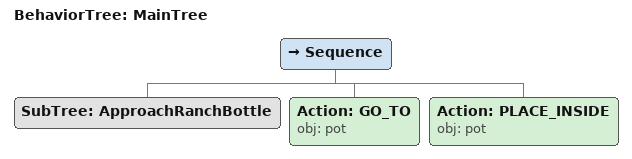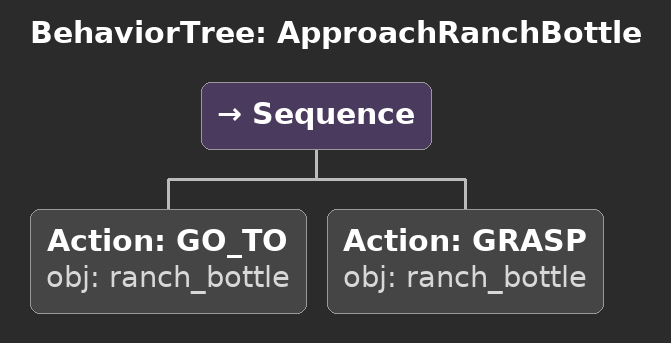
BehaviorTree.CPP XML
<root main_tree_to_execute="MainTree">
  <BehaviorTree ID="MainTree">
    <Sequence>
      <!-- Execute subtree ApproachRanchBottle -->
      <SubTree ID="ApproachRanchBottle" />
      <!-- Go to pot -->
      <Action ID="GO_TO" obj="pot" />
      <!-- Place inside pot -->
      <Action ID="PLACE_INSIDE" obj="pot" />
    </Sequence>
  </BehaviorTree>
  <!-- Subtree definition ApproachRanchBottle -->
  <BehaviorTree ID="ApproachRanchBottle">
    <Sequence>
      <!-- Go to ranch_bottle -->
      <Action ID="GO_TO" obj="ranch_bottle" />
      <!-- Grasp ranch_bottle -->
      <Action ID="GRASP" obj="ranch_bottle" />
    </Sequence>
  </BehaviorTree>
</root>
